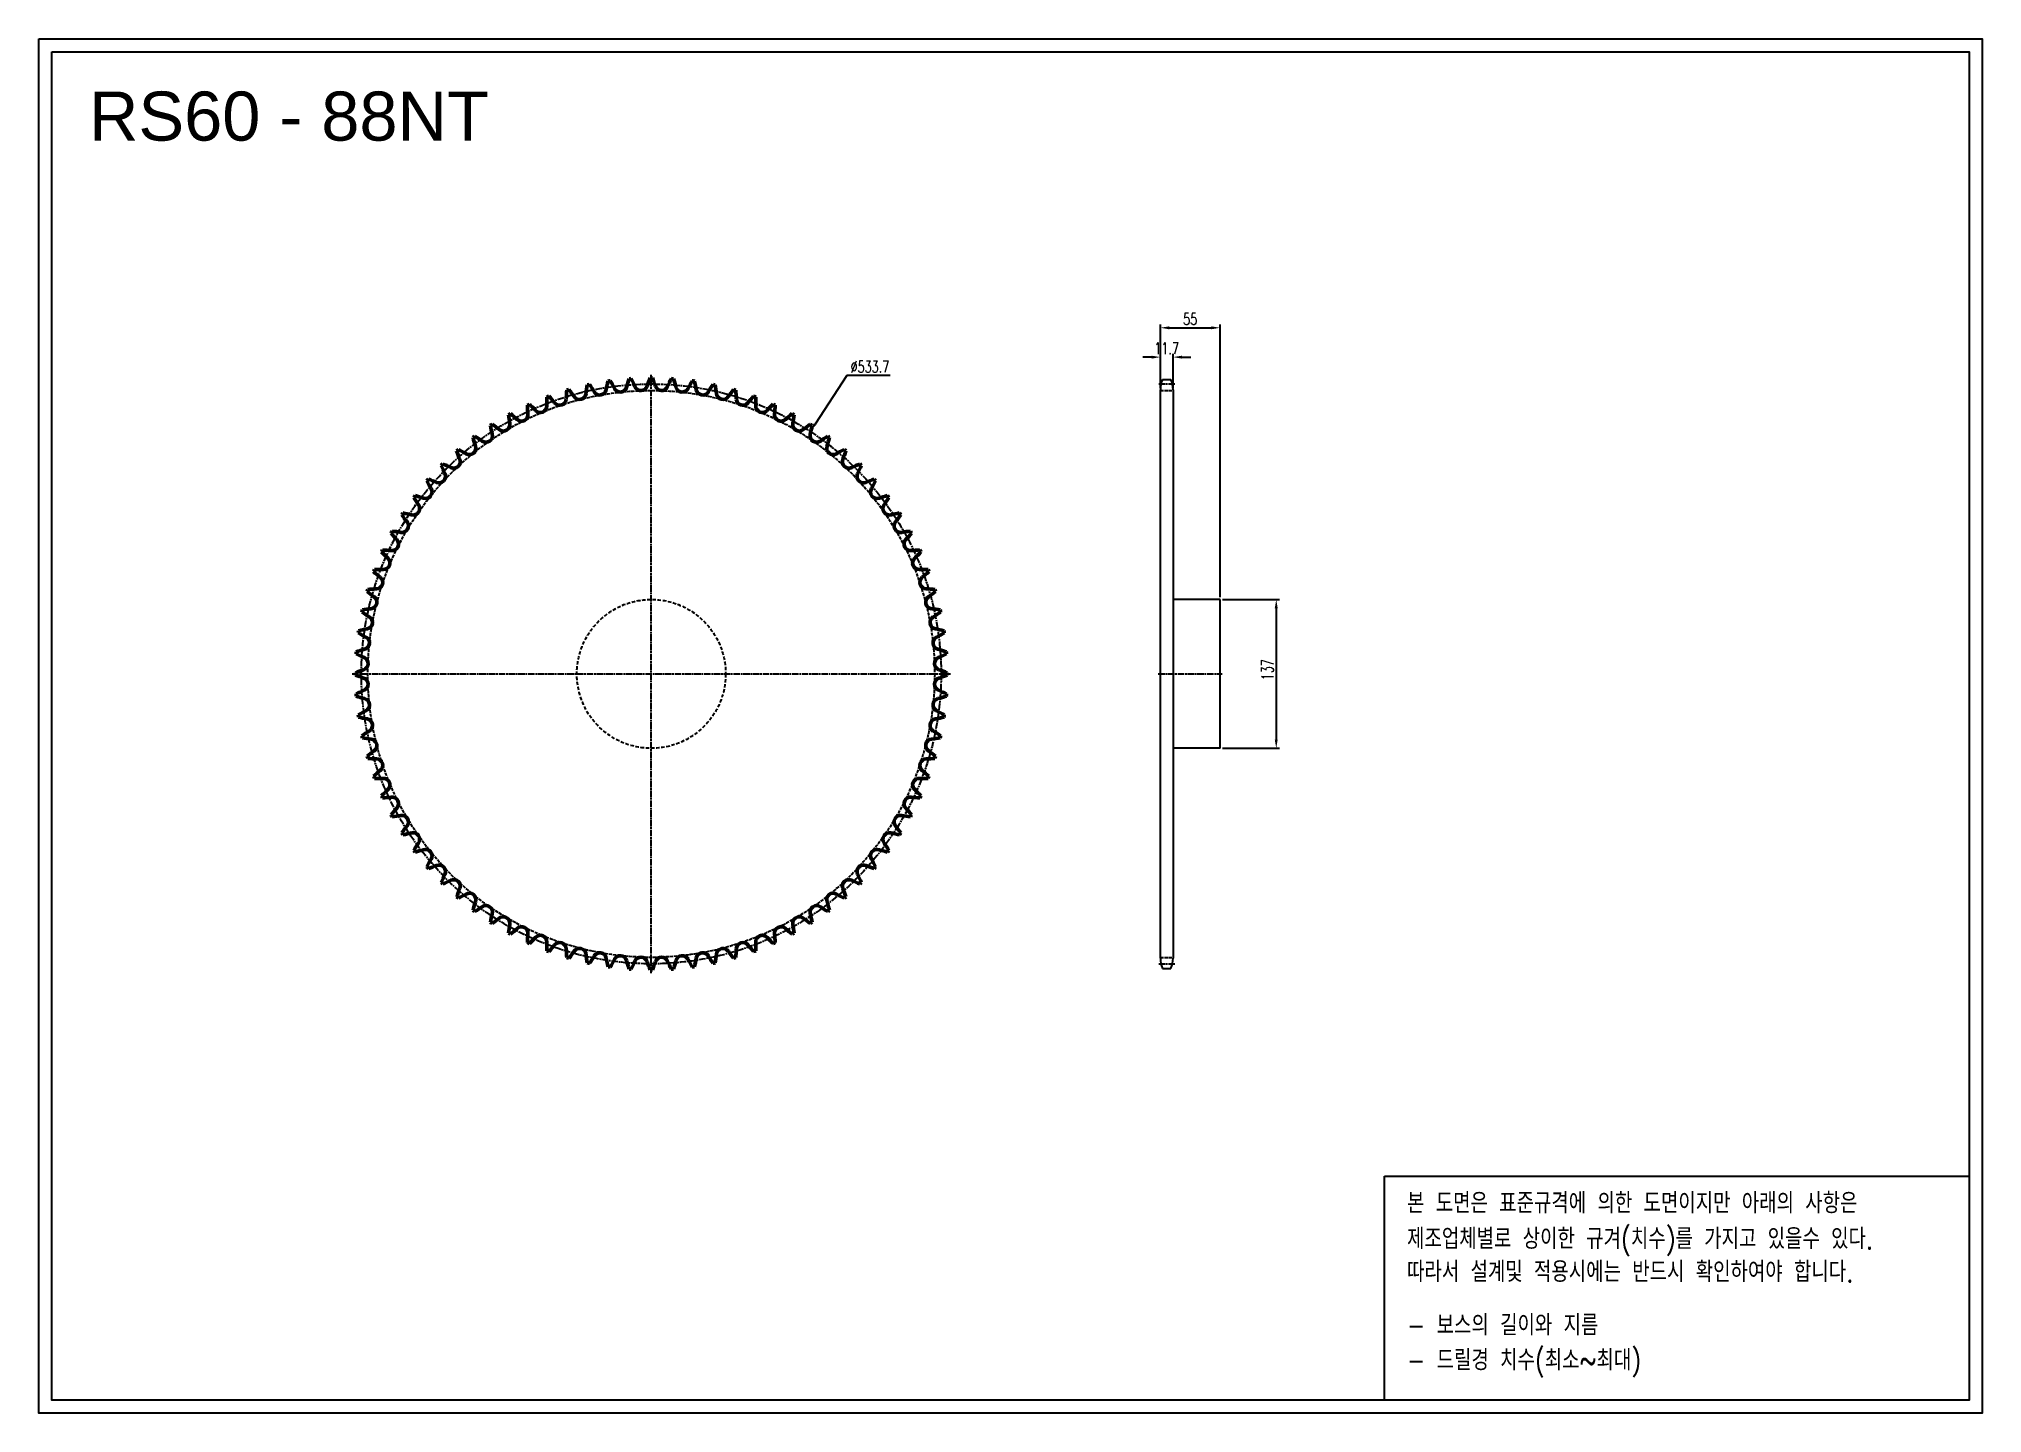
# Model space of a CAD drawing. Header units: millimetres. Extents: x 43080 to 44869, y 6760 to 8025.
import ezdxf

# ---------------------------------------------------------------- set-up
doc = ezdxf.new("R2010")
doc.units = ezdxf.units.MM
for name, pattern in [('AM_ISO02W050', [7.5, 6, -1.5]), ('AM_ISO02W050x2', [3.75, 3, -0.75]), ('AM_ISO08W050', [18, 12, -1.5, 3, -1.5]), ('AM_ISO08W050x2', [9, 6, -0.75, 1.5, -0.75]), ('HIDDEN', [9.525, 6.35, -3.175])]:
    doc.linetypes.add(name, pattern=pattern)
for name, color, linetype, lineweight in [('AM_0N', 7, 'Continuous', 50), ('AM_3N', 6, 'AM_ISO02W050', 25), ('AM_7', 4, 'AM_ISO08W050', 25), ('AM_7N', 4, 'AM_ISO08W050', 25)]:
    doc.layers.add(name, color=color, linetype=linetype, lineweight=lineweight)
doc.layers.add('HL', color=2, linetype='HIDDEN')
doc.layers.add('S-DIM', color=7, linetype='Continuous')
doc.styles.add('HAN', font='ROMANS.shx', dxfattribs={"width": 0.7, "bigfont": 'whgtxt.shx'})
doc.styles.add('HSG', font='SIMPLEX.shx', dxfattribs={"width": 0.7, "bigfont": 'HSG.shx'})
doc.styles.get("Standard").update_dxf_attribs({"font": 'arial.ttf'})
doc.dimstyles.new('APP23', dxfattribs={"dimscale": 4.5, "dimtxt": 2.4, "dimasz": 1.8, "dimexe": 0.7, "dimexo": 0.5, "dimgap": 0.6, "dimtad": 1, "dimtoh": 1, "dimdec": 1, "dimrnd": 0.01, "dimzin": 9, "dimdsep": 46, "dimtxsty": 'HSG', "dimcen": 0, "dimclrd": 1, "dimclre": 1, "dimclrt": 256, "dimazin": 2, "dimtp": 1, "dimtm": 1, "dimtfac": 0.5, "dimtdec": 1, "dimtix": 1, "dimtofl": 0, "dimtmove": 0, "dimatfit": 3, "dimfxl": 0, "dimtvp": 1, "dimtolj": 2, "dimlwd": -1, "dimlwe": -1, "dimarcsym": 0})

# ---------------------------------------------------------------- blocks, each defined once
blk = doc.blocks.new('*D1')
at = {"layer": 'Defpoints', "color": 0, "transparency": 16777216}
for p in [(44123.8, 7732.4), (44112.1, 7701.7), (44123.8, 7701.7)]:
    blk.add_point(p, dxfattribs=at)
at = {"layer": 'S-DIM', "color": 1, "transparency": 16777216}
for p, q in [((44104, 7732.4), (44095.9, 7732.4)), ((44112.1, 7703.9), (44112.1, 7735.5)), ((44123.8, 7703.9), (44123.8, 7735.5)), ((44131.9, 7732.4), (44140, 7732.4))]:
    blk.add_line(p, q, dxfattribs=at)
for points in [[(44104, 7733.7), (44104, 7731), (44112.1, 7732.4)], [(44131.9, 7733.7), (44131.9, 7731), (44123.8, 7732.4)]]:
    blk.add_solid(points, dxfattribs=at)
at = {"layer": 'S-DIM', "transparency": 16777216, "insert": (44117.9, 7740.5), "char_height": 10.8, "attachment_point": 5, "style": 'HSG'}
blk.add_mtext('\\A2;11.7', dxfattribs=at)
blk = doc.blocks.new('*D2')
at = {"layer": 'Defpoints', "color": 0, "transparency": 16777216}
for p in [(44167.1, 7759.4), (44112.1, 7701.7), (44167.1, 7509.3)]:
    blk.add_point(p, dxfattribs=at)
at = {"layer": 'S-DIM', "color": 1, "transparency": 16777216}
for p, q in [((44112.1, 7703.9), (44112.1, 7762.5)), ((44120.2, 7759.4), (44159, 7759.4)), ((44167.1, 7511.5), (44167.1, 7762.5))]:
    blk.add_line(p, q, dxfattribs=at)
for points in [[(44120.2, 7760.7), (44120.2, 7758), (44112.1, 7759.4)], [(44159, 7760.7), (44159, 7758), (44167.1, 7759.4)]]:
    blk.add_solid(points, dxfattribs=at)
at = {"layer": 'S-DIM', "transparency": 16777216, "insert": (44139.6, 7767.5), "char_height": 10.8, "attachment_point": 5, "style": 'HSG'}
blk.add_mtext('\\A2;55', dxfattribs=at)
blk = doc.blocks.new('*D3')
at = {"layer": 'Defpoints', "color": 0, "transparency": 16777216}
for p in [(44167.1, 7509.3), (44167.1, 7372.3), (44218.8, 7372.3)]:
    blk.add_point(p, dxfattribs=at)
at = {"layer": 'S-DIM', "color": 1, "transparency": 16777216}
for p, q in [((44169.3, 7509.3), (44221.9, 7509.3)), ((44218.8, 7501.2), (44218.8, 7380.4)), ((44169.3, 7372.3), (44221.9, 7372.3))]:
    blk.add_line(p, q, dxfattribs=at)
for points in [[(44217.4, 7501.2), (44220.1, 7501.2), (44218.8, 7509.3)], [(44217.4, 7380.4), (44220.1, 7380.4), (44218.8, 7372.3)]]:
    blk.add_solid(points, dxfattribs=at)
at = {"layer": 'S-DIM', "transparency": 16777216, "insert": (44210.7, 7444.6), "char_height": 10.8, "attachment_point": 5, "rotation": 90, "style": 'HSG'}
blk.add_mtext('\\A2;137', dxfattribs=at)
blk = doc.blocks.new('*D4')
at = {"layer": 'Defpoints', "color": 0, "transparency": 16777216}
for p in [(43789.7, 7664), (43497.1, 7217.6)]:
    blk.add_point(p, dxfattribs=at)
at = {"layer": 'S-DIM', "color": 1, "transparency": 16777216}
for p, q in [((43823.5, 7715.4), (43794.2, 7670.7)), ((43863.3, 7715.4), (43823.5, 7715.4))]:
    blk.add_line(p, q, dxfattribs=at)
blk.add_solid([(43793.1, 7671.5), (43795.3, 7670), (43789.7, 7664)], dxfattribs=at)
at = {"layer": 'S-DIM', "transparency": 16777216, "insert": (43844.7, 7723.5), "char_height": 10.8, "attachment_point": 5, "style": 'HSG'}
blk.add_mtext('\\A2;∅533.7', dxfattribs=at)

msp = doc.modelspace()

# ---------------------------------------------------------------- linework, layer by layer
for p, q in [((44114.17, 7711.86), (44121.71, 7711.86)), ((44112.09, 7179.22), (44112.09, 7702.36)), ((44123.79, 7702.36), (44123.79, 7179.22)), ((44167.09, 7509.29), (44123.79, 7509.29)), ((44167.09, 7372.29), (44167.09, 7509.29)), ((44167.09, 7372.29), (44123.79, 7372.29)), ((44114.17, 7169.72), (44121.71, 7169.72))]:
    msp.add_line(p, q)
for points in [[(43079.62, 8025.32), (44868.63, 8025.32), (44868.63, 6760.36), (43079.62, 6760.36)], [(43091.66, 8013.27), (44856.59, 8013.27), (44856.59, 6772.41), (43091.66, 6772.41)]]:
    msp.add_lwpolyline(points, close=True)
at = {"color": 6}
msp.add_lwpolyline([(44318.38, 6978.6), (44856.59, 6978.6), (44856.59, 6772.41), (44318.38, 6772.41)], close=True, dxfattribs=at)
for centre, start, end in [((44134.79, 7702.36), 155.25994, 180), ((44101.09, 7702.36), 0, 24.74006), ((44134.79, 7179.22), 180, 204.74006), ((44101.09, 7179.22), 335.25994, 0)]:
    msp.add_arc(centre, 22.7, start, end)
at = {"layer": 'AM_0N'}
for centre, radius, start, end in [((43745.31, 7672.76), 128.63, 162.03548, 165.625), ((43643.41, 7440.79), 272.41, 93.87382, 94.308), ((43509.54, 7655.9), 128.63, 22.55682, 26.14634), ((43761.59, 7664.9), 128.63, 157.94457, 161.53409), ((43643.41, 7440.79), 272.41, 89.78291, 90.21709), ((43525.23, 7664.9), 128.63, 18.46591, 22.05543), ((43777.28, 7655.9), 128.63, 153.85366, 157.44318), ((43643.41, 7440.79), 272.41, 85.692, 86.12618), ((43541.52, 7672.76), 128.63, 14.375, 17.96452), ((43675.83, 7692.07), 128.63, 178.39911, 181.98864), ((43643.41, 7440.79), 272.41, 110.23745, 110.67164), ((43454.36, 7609.47), 128.63, 38.92045, 42.50998), ((43559.12, 7694.05), 6.01, 218.92045, 357.89773), ((43693.67, 7689.12), 128.63, 174.3082, 177.89773), ((43643.41, 7440.79), 272.41, 106.14655, 106.58073), ((43466.88, 7622.52), 128.63, 34.82955, 38.41907), ((43577.4, 7699.42), 6.01, 214.82955, 353.80682), ((43711.26, 7684.9), 128.63, 170.21729, 173.80682), ((43643.41, 7440.79), 272.41, 102.05564, 102.48982), ((43480.29, 7634.65), 128.63, 30.73864, 34.32816), ((43596.02, 7703.47), 6.01, 210.73864, 349.71591), ((43728.5, 7679.44), 128.63, 166.12638, 169.71591), ((43643.41, 7440.79), 272.41, 97.96473, 98.39891), ((43494.54, 7645.8), 128.63, 26.64773, 30.23725), ((43614.88, 7706.19), 6.01, 206.64773, 345.625), ((43633.88, 7707.54), 6.01, 202.55682, 341.53409), ((43652.94, 7707.54), 6.01, 198.46591, 337.44318), ((43671.94, 7706.19), 6.01, 194.375, 333.35227), ((43792.29, 7645.8), 128.63, 149.76275, 153.35227), ((43643.41, 7440.79), 272.41, 81.60109, 82.03527), ((43558.32, 7679.44), 128.63, 10.28409, 13.87362), ((43690.8, 7703.47), 6.01, 190.28409, 329.26136), ((43806.53, 7634.65), 128.63, 145.67184, 149.26136), ((43643.41, 7440.79), 272.41, 77.51018, 77.94436), ((43575.57, 7684.9), 128.63, 6.19318, 9.78271), ((43709.42, 7699.42), 6.01, 186.19318, 325.17045), ((43819.95, 7622.52), 128.63, 141.58093, 145.17045), ((43643.41, 7440.79), 272.41, 73.41927, 73.85345), ((43593.15, 7689.12), 128.63, 2.10227, 5.6918), ((43727.71, 7694.05), 6.01, 182.10227, 321.07955), ((43832.46, 7609.47), 128.63, 137.49002, 141.07955), ((43643.41, 7440.79), 272.41, 69.32836, 69.76255), ((43611, 7692.07), 128.63, 358.01136, 1.60089), ((43643.41, 7440.79), 272.41, 118.41927, 118.85345), ((43639.74, 7694.12), 128.63, 186.58093, 190.17045), ((43432.28, 7580.85), 128.63, 47.10227, 50.6918), ((43523.93, 7679.48), 6.01, 227.10227, 6.07955), ((43643.41, 7440.79), 272.41, 114.32836, 114.76255), ((43657.82, 7693.74), 128.63, 182.49002, 186.07955), ((43442.81, 7595.55), 128.63, 43.01136, 46.60089), ((43541.26, 7687.4), 6.01, 223.01136, 1.98864), ((43745.56, 7687.4), 6.01, 178.01136, 316.98864), ((43844.01, 7595.55), 128.63, 133.39911, 136.98864), ((43643.41, 7440.79), 272.41, 65.23745, 65.67164), ((43762.89, 7679.48), 6.01, 173.92045, 312.89773), ((43629.01, 7693.74), 128.63, 353.92045, 357.50998), ((43854.54, 7580.85), 128.63, 129.3082, 132.89773), ((43643.41, 7440.79), 272.41, 61.14655, 61.58073), ((43647.09, 7694.12), 128.63, 349.82955, 353.41907), ((43643.41, 7440.79), 272.41, 126.60109, 127.03527), ((43603.72, 7691.02), 128.63, 194.76275, 198.35227), ((43414.5, 7549.37), 128.63, 55.28409, 58.87362), ((43491.18, 7660.05), 6.01, 235.28409, 14.26136), ((43643.41, 7440.79), 272.41, 122.51018, 122.94436), ((43621.67, 7693.22), 128.63, 190.67184, 194.26136), ((43422.83, 7565.43), 128.63, 51.19318, 54.78271), ((43507.21, 7670.35), 6.01, 231.19318, 10.17045), ((43779.61, 7670.35), 6.01, 169.82955, 308.80682), ((43863.99, 7565.43), 128.63, 125.21729, 128.80682), ((43795.64, 7660.05), 6.01, 165.73864, 304.71591), ((43665.15, 7693.22), 128.63, 345.73864, 349.32816), ((43643.41, 7440.79), 272.41, 57.05564, 57.48982), ((43872.32, 7549.37), 128.63, 121.12638, 124.71591), ((43683.1, 7691.02), 128.63, 341.64773, 345.23725), ((43643.41, 7440.79), 272.41, 52.96473, 53.39891), ((43643.41, 7440.79), 272.41, 130.692, 131.12618), ((43585.97, 7687.55), 128.63, 198.85366, 202.44318), ((43407.34, 7532.77), 128.63, 59.375, 62.96452), ((43475.93, 7648.63), 6.01, 239.375, 18.35227), ((43810.9, 7648.63), 6.01, 161.64773, 300.625), ((43879.49, 7532.77), 128.63, 117.03548, 120.625), ((43700.85, 7687.55), 128.63, 337.55682, 341.14634), ((43643.41, 7440.79), 272.41, 48.87382, 49.308), ((43448.05, 7622.68), 6.01, 247.55682, 26.53409), ((43643.41, 7440.79), 272.41, 134.78291, 135.21709), ((43568.51, 7682.83), 128.63, 202.94457, 206.53409), ((43401.38, 7515.69), 128.63, 63.46591, 67.05543), ((43461.52, 7636.15), 6.01, 243.46591, 22.44318), ((43825.3, 7636.15), 6.01, 157.55682, 296.53409), ((43885.45, 7515.69), 128.63, 112.94457, 116.53409), ((43838.77, 7622.68), 6.01, 153.46591, 292.44318), ((43718.31, 7682.83), 128.63, 333.46591, 337.05543), ((43643.41, 7440.79), 272.41, 44.78291, 45.21709), ((43643.41, 7440.79), 272.41, 142.96473, 143.39891), ((43393.18, 7480.48), 128.63, 71.64773, 75.23725), ((43435.57, 7608.28), 6.01, 251.64773, 30.625), ((43643.41, 7440.79), 272.41, 138.87382, 139.308), ((43551.44, 7676.87), 128.63, 207.03548, 210.625), ((43396.65, 7498.23), 128.63, 67.55682, 71.14634), ((43890.17, 7498.23), 128.63, 108.85366, 112.44318), ((43851.25, 7608.28), 6.01, 149.375, 288.35227), ((43735.39, 7676.87), 128.63, 329.375, 332.96452), ((43643.41, 7440.79), 272.41, 40.692, 41.12618), ((43893.64, 7480.48), 128.63, 104.76275, 108.35227), ((43643.41, 7440.79), 272.41, 36.60109, 37.03527), ((43643.41, 7440.79), 272.41, 147.05564, 147.48982), ((43518.78, 7661.37), 128.63, 215.21729, 218.80682), ((43390.99, 7462.53), 128.63, 75.73864, 79.32816), ((43424.15, 7593.02), 6.01, 255.73864, 34.71591), ((43534.83, 7669.7), 128.63, 211.12638, 214.71591), ((43862.67, 7593.02), 6.01, 145.28409, 284.26136), ((43751.99, 7669.7), 128.63, 325.28409, 328.87362), ((43895.84, 7462.53), 128.63, 100.67184, 104.26136), ((43768.05, 7661.37), 128.63, 321.19318, 324.78271), ((43643.41, 7440.79), 272.41, 32.51018, 32.94436), ((43643.41, 7440.79), 272.41, 151.14655, 151.58073), ((43503.36, 7651.92), 128.63, 219.3082, 222.89773), ((43390.08, 7444.47), 128.63, 79.82955, 83.41907), ((43413.85, 7576.99), 6.01, 259.82955, 38.80682), ((43872.97, 7576.99), 6.01, 141.19318, 280.17045), ((43896.74, 7444.47), 128.63, 96.58093, 100.17045), ((43783.47, 7651.92), 128.63, 317.10227, 320.6918), ((43643.41, 7440.79), 272.41, 28.41927, 28.85345), ((43643.41, 7440.79), 272.41, 155.23745, 155.67164), ((43488.65, 7641.39), 128.63, 223.39911, 226.98864), ((43390.46, 7426.39), 128.63, 83.92045, 87.50998), ((43404.72, 7560.27), 6.01, 263.92045, 42.89773), ((43882.1, 7560.27), 6.01, 137.10227, 276.07955), ((43896.36, 7426.39), 128.63, 92.49002, 96.07955), ((43798.17, 7641.39), 128.63, 313.01136, 316.60089), ((43643.41, 7440.79), 272.41, 24.32836, 24.76255), ((43643.41, 7440.79), 272.41, 159.32836, 159.76255), ((43474.74, 7629.84), 128.63, 227.49002, 231.07955), ((43392.13, 7408.38), 128.63, 88.01136, 91.60089), ((43396.81, 7542.94), 6.01, 268.01136, 46.98864), ((43890.02, 7542.94), 6.01, 133.01136, 271.98864), ((43894.69, 7408.38), 128.63, 88.39911, 91.98864), ((43812.09, 7629.84), 128.63, 308.92045, 312.50998), ((43643.41, 7440.79), 272.41, 20.23745, 20.67164), ((43643.41, 7440.79), 272.41, 163.41927, 163.85345), ((43461.68, 7617.32), 128.63, 231.58093, 235.17045), ((43395.09, 7390.53), 128.63, 92.10227, 95.6918), ((43390.15, 7525.09), 6.01, 272.10227, 51.07955), ((43896.68, 7525.09), 6.01, 128.92045, 267.89773), ((43891.74, 7390.53), 128.63, 84.3082, 87.89773), ((43825.14, 7617.32), 128.63, 304.82955, 308.41907), ((43643.41, 7440.79), 272.41, 16.14655, 16.58073), ((43643.41, 7440.79), 272.41, 167.51018, 167.94436), ((43449.55, 7603.91), 128.63, 235.67184, 239.26136), ((43399.3, 7372.95), 128.63, 96.19318, 99.78271), ((43384.78, 7506.8), 6.01, 276.19318, 55.17045), ((43902.04, 7506.8), 6.01, 124.82955, 263.80682), ((43887.52, 7372.95), 128.63, 80.21729, 83.80682), ((43837.27, 7603.91), 128.63, 300.73864, 304.32816), ((43643.41, 7440.79), 272.41, 12.05564, 12.48982), ((43643.41, 7440.79), 272.41, 171.60109, 172.03527), ((43438.4, 7589.66), 128.63, 239.76275, 243.35227), ((43404.77, 7355.7), 128.63, 100.28409, 103.87362), ((43380.73, 7488.18), 6.01, 280.28409, 59.26136), ((43906.09, 7488.18), 6.01, 120.73864, 259.71591), ((43882.06, 7355.7), 128.63, 76.12638, 79.71591), ((43848.42, 7589.66), 128.63, 296.64773, 300.23725), ((43643.41, 7440.79), 272.41, 7.96473, 8.39891), ((43643.41, 7440.79), 272.41, 175.692, 176.12618), ((43411.44, 7338.9), 128.63, 104.375, 107.96452), ((43378.02, 7469.32), 6.01, 284.375, 63.35227), ((43908.81, 7469.32), 6.01, 116.64773, 255.625), ((43875.38, 7338.9), 128.63, 72.03548, 75.625), ((43643.41, 7440.79), 272.41, 3.87382, 4.308), ((43419.3, 7322.61), 128.63, 108.46591, 112.05543), ((43428.31, 7574.66), 128.63, 243.85366, 247.44318), ((43376.66, 7450.32), 6.01, 288.46591, 67.44318), ((43910.16, 7450.32), 6.01, 112.55682, 251.53409), ((43858.52, 7574.66), 128.63, 292.55682, 296.14634), ((43867.52, 7322.61), 128.63, 67.94457, 71.53409), ((43643.41, 7440.79), 272.41, 179.78291, 180.21709), ((43419.3, 7558.97), 128.63, 247.94457, 251.53409), ((43428.31, 7306.92), 128.63, 112.55682, 116.14634), ((43376.66, 7431.26), 6.01, 292.55682, 71.53409), ((43910.16, 7431.26), 6.01, 108.46591, 247.44318), ((43858.52, 7306.92), 128.63, 63.85366, 67.44318), ((43867.52, 7558.97), 128.63, 288.46591, 292.05543), ((43643.41, 7440.79), 272.41, 359.78291, 0.21709), ((43643.41, 7440.79), 272.41, 183.87382, 184.308), ((43411.44, 7542.69), 128.63, 252.03548, 255.625), ((43438.4, 7291.92), 128.63, 116.64773, 120.23725), ((43378.02, 7412.26), 6.01, 296.64773, 75.625), ((43908.81, 7412.26), 6.01, 104.375, 243.35227), ((43848.42, 7291.92), 128.63, 59.76275, 63.35227), ((43875.38, 7542.69), 128.63, 284.375, 287.96452), ((43643.41, 7440.79), 272.41, 355.692, 356.12618), ((43643.41, 7440.79), 272.41, 187.96473, 188.39891), ((43404.77, 7525.88), 128.63, 256.12638, 259.71591), ((43380.73, 7393.4), 6.01, 300.73864, 79.71591), ((43906.09, 7393.4), 6.01, 100.28409, 239.26136), ((43882.06, 7525.88), 128.63, 280.28409, 283.87362), ((43643.41, 7440.79), 272.41, 351.60109, 352.03527), ((43449.55, 7277.67), 128.63, 120.73864, 124.32816), ((43643.41, 7440.79), 272.41, 192.05564, 192.48982), ((43399.3, 7508.64), 128.63, 260.21729, 263.80682), ((43384.78, 7374.78), 6.01, 304.82955, 83.80682), ((43902.04, 7374.78), 6.01, 96.19318, 235.17045), ((43887.52, 7508.64), 128.63, 276.19318, 279.78271), ((43837.27, 7277.67), 128.63, 55.67184, 59.26136), ((43643.41, 7440.79), 272.41, 347.51018, 347.94436), ((43461.68, 7264.26), 128.63, 124.82955, 128.41907), ((43643.41, 7440.79), 272.41, 196.14655, 196.58073), ((43395.09, 7491.05), 128.63, 264.3082, 267.89773), ((43390.15, 7356.5), 6.01, 308.92045, 87.89773), ((43896.68, 7356.5), 6.01, 92.10227, 231.07955), ((43891.74, 7491.05), 128.63, 272.10227, 275.6918), ((43825.14, 7264.26), 128.63, 51.58093, 55.17045), ((43643.41, 7440.79), 272.41, 343.41927, 343.85345), ((43474.74, 7251.74), 128.63, 128.92045, 132.50998), ((43643.41, 7440.79), 272.41, 200.23745, 200.67164), ((43392.13, 7473.21), 128.63, 268.39911, 271.98864), ((43396.81, 7338.64), 6.01, 313.01136, 91.98864), ((43890.02, 7338.64), 6.01, 88.01136, 226.98864), ((43894.69, 7473.21), 128.63, 268.01136, 271.60089), ((43812.09, 7251.74), 128.63, 47.49002, 51.07955), ((43643.41, 7440.79), 272.41, 339.32836, 339.76255), ((43488.65, 7240.19), 128.63, 133.01136, 136.60089), ((43643.41, 7440.79), 272.41, 204.32836, 204.76255), ((43390.46, 7455.2), 128.63, 272.49002, 276.07955), ((43503.36, 7229.66), 128.63, 137.10227, 140.6918), ((43404.72, 7321.31), 6.01, 317.10227, 96.07955), ((43882.1, 7321.31), 6.01, 83.92045, 222.89773), ((43783.47, 7229.66), 128.63, 39.3082, 42.89773), ((43896.36, 7455.2), 128.63, 263.92045, 267.50998), ((43798.17, 7240.19), 128.63, 43.39911, 46.98864), ((43643.41, 7440.79), 272.41, 335.23745, 335.67164), ((43643.41, 7440.79), 272.41, 208.41927, 208.85345), ((43390.08, 7437.11), 128.63, 276.58093, 280.17045), ((43413.85, 7304.59), 6.01, 321.19318, 100.17045), ((43518.78, 7220.21), 128.63, 141.19318, 144.78271), ((43872.97, 7304.59), 6.01, 79.82955, 218.80682), ((43768.05, 7220.21), 128.63, 35.21729, 38.80682), ((43896.74, 7437.11), 128.63, 259.82955, 263.41907), ((43643.41, 7440.79), 272.41, 331.14655, 331.58073), ((43643.41, 7440.79), 272.41, 212.51018, 212.94436), ((43390.99, 7419.05), 128.63, 280.67184, 284.26136), ((43424.15, 7288.56), 6.01, 325.28409, 104.26136), ((43534.83, 7211.88), 128.63, 145.28409, 148.87362), ((43862.67, 7288.56), 6.01, 75.73864, 214.71591), ((43751.99, 7211.88), 128.63, 31.12638, 34.71591), ((43895.84, 7419.05), 128.63, 255.73864, 259.32816), ((43643.41, 7440.79), 272.41, 327.05564, 327.48982), ((43643.41, 7440.79), 272.41, 216.60109, 217.03527), ((43393.18, 7401.1), 128.63, 284.76275, 288.35227), ((43435.57, 7273.3), 6.01, 329.375, 108.35227), ((43551.44, 7204.72), 128.63, 149.375, 152.96452), ((43396.65, 7383.35), 128.63, 288.85366, 292.44318), ((43448.05, 7258.9), 6.01, 333.46591, 112.44318), ((43838.77, 7258.9), 6.01, 67.55682, 206.53409), ((43890.17, 7383.35), 128.63, 247.55682, 251.14634), ((43851.25, 7273.3), 6.01, 71.64773, 210.625), ((43735.39, 7204.72), 128.63, 27.03548, 30.625), ((43893.64, 7401.1), 128.63, 251.64773, 255.23725), ((43643.41, 7440.79), 272.41, 322.96473, 323.39891), ((43643.41, 7440.79), 272.41, 220.692, 221.12618), ((43568.51, 7198.76), 128.63, 153.46591, 157.05543), ((43643.41, 7440.79), 272.41, 224.78291, 225.21709), ((43401.38, 7365.89), 128.63, 292.94457, 296.53409), ((43461.52, 7245.43), 6.01, 337.55682, 116.53409), ((43825.3, 7245.43), 6.01, 63.46591, 202.44318), ((43885.45, 7365.89), 128.63, 243.46591, 247.05543), ((43718.31, 7198.76), 128.63, 22.94457, 26.53409), ((43643.41, 7440.79), 272.41, 314.78291, 315.21709), ((43643.41, 7440.79), 272.41, 318.87382, 319.308), ((43585.97, 7194.03), 128.63, 157.55682, 161.14634), ((43643.41, 7440.79), 272.41, 228.87382, 229.308), ((43407.34, 7348.82), 128.63, 297.03548, 300.625), ((43475.93, 7232.95), 6.01, 341.64773, 120.625), ((43603.72, 7190.56), 128.63, 161.64773, 165.23725), ((43810.9, 7232.95), 6.01, 59.375, 198.35227), ((43683.1, 7190.56), 128.63, 14.76275, 18.35227), ((43879.49, 7348.82), 128.63, 239.375, 242.96452), ((43700.85, 7194.03), 128.63, 18.85366, 22.44318), ((43643.41, 7440.79), 272.41, 310.692, 311.12618), ((43643.41, 7440.79), 272.41, 232.96473, 233.39891), ((43414.5, 7332.21), 128.63, 301.12638, 304.71591), ((43491.18, 7221.53), 6.01, 345.73864, 124.71591), ((43621.67, 7188.37), 128.63, 165.73864, 169.32816), ((43643.41, 7440.79), 272.41, 237.05564, 237.48982), ((43422.83, 7316.15), 128.63, 305.21729, 308.80682), ((43507.21, 7211.23), 6.01, 349.82955, 128.80682), ((43639.74, 7187.46), 128.63, 169.82955, 173.41907), ((43779.61, 7211.23), 6.01, 51.19318, 190.17045), ((43647.09, 7187.46), 128.63, 6.58093, 10.17045), ((43863.99, 7316.15), 128.63, 231.19318, 234.78271), ((43795.64, 7221.53), 6.01, 55.28409, 194.26136), ((43665.15, 7188.37), 128.63, 10.67184, 14.26136), ((43643.41, 7440.79), 272.41, 302.51018, 302.94436), ((43872.32, 7332.21), 128.63, 235.28409, 238.87362), ((43643.41, 7440.79), 272.41, 306.60109, 307.03527), ((43643.41, 7440.79), 272.41, 241.14655, 241.58073), ((43432.28, 7300.74), 128.63, 309.3082, 312.89773), ((43523.93, 7202.1), 6.01, 353.92045, 132.89773), ((43657.82, 7187.84), 128.63, 173.92045, 177.50998), ((43643.41, 7440.79), 272.41, 245.23745, 245.67164), ((43442.81, 7286.03), 128.63, 313.39911, 316.98864), ((43541.26, 7194.19), 6.01, 358.01136, 136.98864), ((43675.83, 7189.51), 128.63, 178.01136, 181.60089), ((43559.12, 7187.53), 6.01, 2.10227, 141.07955), ((43727.71, 7187.53), 6.01, 38.92045, 177.89773), ((43745.56, 7194.19), 6.01, 43.01136, 181.98864), ((43611, 7189.51), 128.63, 358.39911, 1.98864), ((43844.01, 7286.03), 128.63, 223.01136, 226.60089), ((43643.41, 7440.79), 272.41, 294.32836, 294.76255), ((43762.89, 7202.1), 6.01, 47.10227, 186.07955), ((43629.01, 7187.84), 128.63, 2.49002, 6.07955), ((43854.54, 7300.74), 128.63, 227.10227, 230.6918), ((43643.41, 7440.79), 272.41, 298.41927, 298.85345), ((43643.41, 7440.79), 272.41, 249.32836, 249.76255), ((43454.36, 7272.11), 128.63, 317.49002, 321.07955), ((43693.67, 7192.47), 128.63, 182.10227, 185.6918), ((43643.41, 7440.79), 272.41, 253.41927, 253.85345), ((43466.88, 7259.06), 128.63, 321.58093, 325.17045), ((43577.4, 7182.16), 6.01, 6.19318, 145.17045), ((43711.26, 7196.68), 128.63, 186.19318, 189.78271), ((43643.41, 7440.79), 272.41, 257.51018, 257.94436), ((43480.29, 7246.93), 128.63, 325.67184, 329.26136), ((43596.02, 7178.11), 6.01, 10.28409, 149.26136), ((43728.5, 7202.15), 128.63, 190.28409, 193.87362), ((43494.54, 7235.78), 128.63, 329.76275, 333.35227), ((43614.88, 7175.4), 6.01, 14.375, 153.35227), ((43745.31, 7208.82), 128.63, 194.375, 197.96452), ((43509.54, 7225.69), 128.63, 333.85366, 337.44318), ((43633.88, 7174.04), 6.01, 18.46591, 157.44318), ((43761.59, 7216.68), 128.63, 198.46591, 202.05543), ((43525.23, 7216.68), 128.63, 337.94457, 341.53409), ((43652.94, 7174.04), 6.01, 22.55682, 161.53409), ((43777.28, 7225.69), 128.63, 202.55682, 206.14634), ((43541.52, 7208.82), 128.63, 342.03548, 345.625), ((43671.94, 7175.4), 6.01, 26.64773, 165.625), ((43792.29, 7235.78), 128.63, 206.64773, 210.23725), ((43558.32, 7202.15), 128.63, 346.12638, 349.71591), ((43690.8, 7178.11), 6.01, 30.73864, 169.71591), ((43806.53, 7246.93), 128.63, 210.73864, 214.32816), ((43643.41, 7440.79), 272.41, 282.05564, 282.48982), ((43575.57, 7196.68), 128.63, 350.21729, 353.80682), ((43709.42, 7182.16), 6.01, 34.82955, 173.80682), ((43819.95, 7259.06), 128.63, 214.82955, 218.41907), ((43643.41, 7440.79), 272.41, 286.14655, 286.58073), ((43593.15, 7192.47), 128.63, 354.3082, 357.89773), ((43832.46, 7272.11), 128.63, 218.92045, 222.50998), ((43643.41, 7440.79), 272.41, 290.23745, 290.67164), ((43643.41, 7440.79), 272.41, 261.60109, 262.03527), ((43643.41, 7440.79), 272.41, 265.692, 266.12618), ((43643.41, 7440.79), 272.41, 269.78291, 270.21709), ((43643.41, 7440.79), 272.41, 273.87382, 274.308), ((43643.41, 7440.79), 272.41, 277.96473, 278.39891)]:
    msp.add_arc(centre, radius, start, end, dxfattribs=at)
at = {"layer": 'AM_3N', "linetype": 'AM_ISO02W050x2'}
for p, q in [((44112.09, 7701.7), (44123.79, 7701.7)), ((44112.09, 7179.88), (44123.79, 7179.88))]:
    msp.add_line(p, q, dxfattribs=at)
msp.add_circle((43643.41, 7440.79), 260.91, dxfattribs=at)
at = {"layer": 'AM_7', "linetype": 'AM_ISO08W050x2'}
msp.add_circle((43643.41, 7440.79), 266.86, dxfattribs=at)
at = {"layer": 'AM_7N', "linetype": 'AM_ISO08W050x2'}
for p, q in [((43643.41, 7165.38), (43643.41, 7716.2)), ((44110.53, 7707.65), (44125.35, 7707.65)), ((43368, 7440.79), (43918.82, 7440.79)), ((44110.09, 7440.79), (44169.09, 7440.79)), ((44110.53, 7173.93), (44125.35, 7173.93))]:
    msp.add_line(p, q, dxfattribs=at)
at = {"layer": 'HL', "ltscale": 0.5}
msp.add_circle((43643.41, 7440.79), 68.5, dxfattribs=at)

# ---------------------------------------------------------------- texts
msp.add_text('RS60 - 88NT', height=45.1772).set_placement((43125.69, 7931.65))
at = {"color": 6, "style": 'HAN', "width": 0.8}
for s, p in [('본 도면은 표준규격에 의한 도면이지만 아래의 사항은', (44339.19, 6944.23)), ('제조업체별로 상이한 규겨(치수)를 가지고 있을수 있다.', (44339.19, 6911.43)), ('따라서 설계및 적용시에는 반드시 확인하여야 합니다.', (44339.19, 6880.98)), ('- 보스의 길이와 지름', (44339.19, 6831.9)), ('- 드릴경 치수(최소~최대)', (44339.19, 6799.68))]:
    msp.add_text(s, height=18.9237, dxfattribs=at).set_placement(p)

# ---------------------------------------------------------------- dimensions: what is measured, and where the dimension line sits
at = {"layer": 'S-DIM'}
dim = msp.add_linear_dim(base=(44167.09, 7759.4), p1=(44112.09, 7701.7), p2=(44167.09, 7509.29), dimstyle='APP23', dxfattribs=at)
dim.commit()
dim.dimension.update_dxf_attribs({"geometry": '*D2', "text_midpoint": (44139.59, 7767.5)})
dim = msp.add_linear_dim(base=(44123.79, 7732.4), p1=(44112.09, 7701.7), p2=(44123.79, 7701.7), dimstyle='APP23', dxfattribs=at)
dim.commit()
dim.dimension.update_dxf_attribs({"geometry": '*D1', "text_midpoint": (44117.94, 7732.4), "dimtype": 128})
dim = msp.add_diameter_dim_2p(p1=(43497.08, 7217.62), p2=(43789.74, 7663.96), dimstyle='APP23', dxfattribs=at)
dim.commit()
dim.dimension.update_dxf_attribs({"geometry": '*D4', "text_midpoint": (43844.73, 7715.41), "dimtype": 131})
dim = msp.add_linear_dim(base=(44218.78, 7372.29), p1=(44167.09, 7509.29), p2=(44167.09, 7372.29), angle=90, dimstyle='APP23', dxfattribs=at)
dim.commit()
dim.dimension.update_dxf_attribs({"geometry": '*D3', "text_midpoint": (44218.78, 7444.56), "dimtype": 128})

doc.saveas('drawing.dxf')
